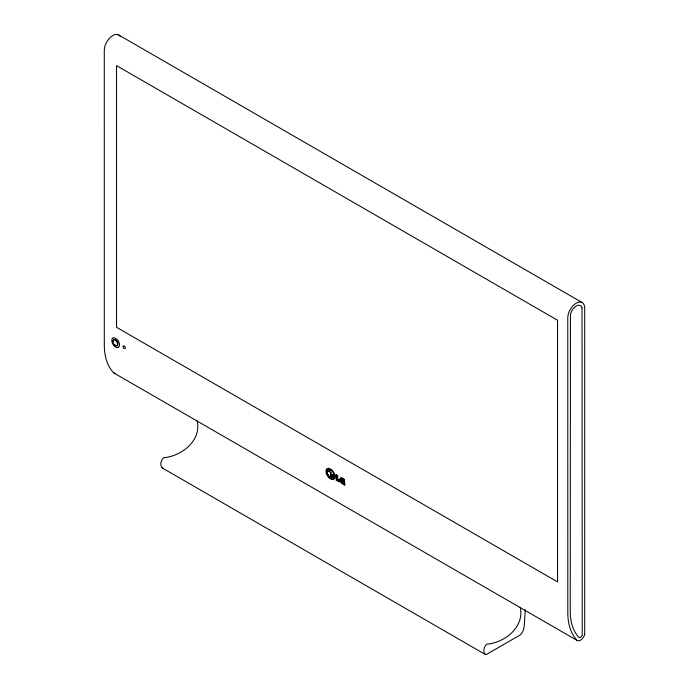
<?xml version="1.0" encoding="UTF-8"?>
<svg xmlns="http://www.w3.org/2000/svg" width="689" height="689" viewBox="0 0 689 689"><rect width="100%" height="100%" fill="white"/><g stroke="black" fill="none" stroke-linecap="round" stroke-linejoin="round"><path stroke-width="1.03" d="M333.64 476.013L331.728 474.506L333.64 476.013A4.789 2.549 56.4 0 1 332.839 478.088A4.702 2.506 56.4 0 1 328.11 475.358A4.789 2.549 56.4 0 1 327.757 470.079A4.702 2.506 56.4 0 1 330.927 470.975L331.125 470.32L330.255 469.691A5.331 2.842 56.4 0 0 327.663 469.381A5.426 2.894 56.4 0 0 326.956 472.904M330.927 470.975L331.159 470.82A4.702 2.506 56.4 0 0 327.998 469.924A4.789 2.549 56.4 0 0 327.378 473.024M331.84 476.599L331.03 475.617L332.038 475.91L331.84 476.599L330.591 475.875L330.591 472.232M331.03 475.617L331.064 472.508M330.591 475.875L332.072 476.444M331.728 474.506L334.329 476.108M335.922 475.126L337.593 475.496L337.86 479.501L339.401 480.388L339.47 481.456L338.997 481.775L336.258 480.19L335.922 475.126L337.11 475.815L337.386 479.811L338.928 480.707L338.997 481.775M337.11 475.815L337.593 475.496M336.258 480.19L336.74 479.871L338.566 480.931M337.386 479.811L337.86 479.501M342.967 479.82A2.429 1.292 56.4 0 0 340.96 480.431A2.429 1.292 56.4 0 0 343.217 483.514L343.518 483.023L342.088 482.197L342.511 481.086L344.655 482.326L344.819 484.72L344.336 485.039L343.604 484.358A15.709 8.371 56.4 0 1 341.865 483.428A3.273 1.748 56.4 0 1 339.789 479.794A3.273 1.748 56.4 0 1 341.529 478.373L342.002 478.045L344.388 479.423L344.543 481.749L344.069 482.067L343.079 481.499L343.441 479.458A2.429 1.292 56.4 0 0 342.924 479.148M338.928 480.707L339.401 480.388M344.069 482.067L343.906 479.742L344.388 479.423M342.088 482.197L342.511 481.086M343.079 481.499L344.543 481.749M343.518 483.023L343.992 482.705L343.553 483.514M344.336 485.039L344.181 482.636L344.655 482.326M343.217 483.506L344.026 483.204M343.604 484.358L344.087 484.04L344.819 484.72M343.622 484.625L344.104 484.307M197.175 420.833C201.696 440.71 181.465 456.264 163.681 457.711C160.95 459.959 159.486 465.264 162.242 467.943L162.94 468.046M162.242 467.943L485.28 654.447L486.718 654.292L519.894 635.137C525.052 631.296 524.14 623.657 524.742 618.136A1124.681 649.339 -60 0 0 525.259 609.696M118.732 35.001L582.222 302.592M341.529 478.364L343.906 479.742M330.35 472.387L330.832 472.663M331.969 474.351L334.251 475.668M342.028 481.396L344.181 482.636M113.745 372.913L577.236 640.503M330.892 470.475L330.014 469.846A5.331 2.842 56.4 0 0 327.421 469.545A5.426 2.894 56.4 0 0 327.826 475.531A5.331 2.842 56.4 0 0 333.183 478.622A5.426 2.894 56.4 0 0 334.087 476.271L334.01 475.823M485.28 654.447C482.524 651.768 483.988 646.463 486.718 644.215C504.503 642.768 524.734 627.214 520.212 607.336M582.033 307.837L582.239 635.232A3.006 1.74 -60 0 1 578.7 637.273L577.003 635.077A65.963 38.084 -60 0 1 570.234 610.997L570.458 314.52A8.483 4.901 -60 0 1 576.245 306.011A8.483 4.901 -60 0 1 582.041 307.828M336.396 474.807L336.602 477.847M120.101 36.224A11.98 6.916 -60 0 0 110.55 37.172A11.98 6.916 -60 0 0 104.289 50.28L104.306 344.844A69.374 40.057 -60 0 0 112.755 371.767A6.468 3.738 -60 0 0 115.227 373.214M112.918 337.937A5.443 3.144 60 0 0 112.918 344.199A5.348 3.092 60 0 0 118.293 347.299M118.396 341.098A5.443 3.144 60 0 1 118.396 347.359M112.918 338.058A5.348 3.092 60 0 1 118.293 341.158M113.297 342.002A3.385 1.955 60 0 1 114.985 339.591A3.385 1.955 60 0 1 117.914 343.243A3.385 1.955 60 0 1 116.217 345.645M115.606 345.387A3.385 1.955 60 0 1 114.417 344.328M329.979 477.761A6.037 3.221 56.4 0 0 334.044 478.915A6.149 3.281 56.4 0 0 333.588 472.129A6.037 3.221 56.4 0 0 327.516 468.615A6.149 3.281 56.4 0 0 326.715 472.611M334.311 476.047A5.331 2.842 56.4 0 1 333.416 478.364M327.404 474.144A5.426 2.894 56.4 0 0 328.059 475.367A5.331 2.842 56.4 0 0 328.894 476.495M333.881 475.849A4.789 2.549 56.4 0 1 333.08 477.933A4.702 2.506 56.4 0 1 329.919 477.029M329.084 476.194A4.702 2.506 56.4 0 1 328.352 475.203A4.789 2.549 56.4 0 1 327.775 474.118M333.416 478.467A5.331 2.842 56.4 0 1 329.833 477.451M342.347 483.101A3.273 1.748 56.4 0 1 341.822 482.636M340.271 479.475A3.273 1.748 56.4 0 1 342.002 478.054M343.69 483.196A2.429 1.292 56.4 0 1 341.813 481.378A2.429 1.292 56.4 0 1 341.666 479.208M343.51 483.764A15.709 8.371 56.4 0 1 342.777 483.368M328.851 471.457L329.264 471.939L328.868 471.405M557.565 320.247L116.544 65.627L116.544 327.292L557.565 581.912L557.565 320.247M584.694 634.483L584.694 308.104A11.98 6.916 -60 0 0 576.245 303.151A11.98 6.916 -60 0 0 567.779 317.87L567.796 612.435A69.374 40.057 -60 0 0 576.245 639.366A6.468 3.738 -60 0 0 580.474 640.193A6.468 3.738 -60 0 0 584.703 634.483M123.176 346.963A1.567 0.904 60 0 0 125.036 348.617A1.567 0.904 60 0 0 124.545 346.188A1.567 0.904 60 0 0 123.176 346.963M112.746 342.295A3.385 1.955 60 0 0 116.751 345.869A3.385 1.955 60 0 0 115.692 340.624A3.385 1.955 60 0 0 112.746 342.295M327.49 475.72A6.037 3.221 56.4 0 0 333.562 479.234A6.149 3.281 56.4 0 0 333.106 472.439A6.037 3.221 56.4 0 0 327.034 468.933A6.149 3.281 56.4 0 0 327.49 475.72"/></g></svg>
